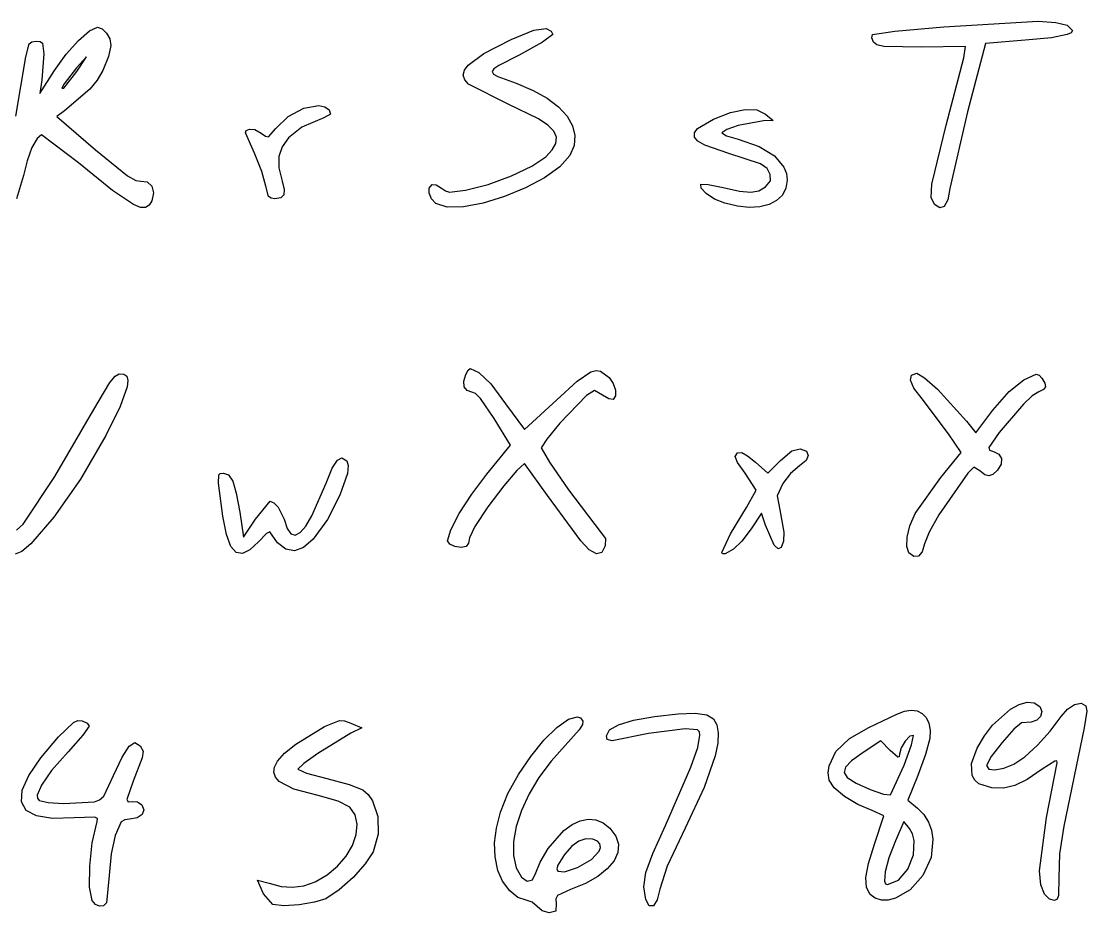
# Model space of a CAD drawing. Header units: metres. Extents: x -32.8 to -0.3, y -12.8 to 5.4.
# Drawn here: x -5.079 to -0.256, y -8.926 to -4.892 of the extents above; entities that cross this region are included whole.
import ezdxf

# ---------------------------------------------------------------- set-up
doc = ezdxf.new("R2010")
doc.units = ezdxf.units.M

msp = doc.modelspace()

# ---------------------------------------------------------------- linework, layer by layer
at = {"layer": '1', "color": 3}
for p, q in [((-4.77091, -4.935181), (-4.734695, -4.918802)), ((-4.734695, -4.918802), (-4.712657, -4.926137)), ((-1.124032, -4.937103), (-0.901779, -4.917266)), ((-0.901779, -4.917266), (-0.475346, -4.891888)), ((-0.475346, -4.891888), (-0.395877, -4.896973)), ((-0.395877, -4.896973), (-0.343864, -4.909726)), ((-0.343864, -4.909726), (-0.320095, -4.933312)), ((-4.820843, -4.97876), (-4.77091, -4.935181)), ((-4.712657, -4.926137), (-4.692972, -4.945272)), ((-4.692972, -4.945272), (-4.678825, -4.971897)), ((-2.861524, -4.974308), (-2.758622, -4.932017)), ((-2.758622, -4.932017), (-2.702717, -4.925145)), ((-2.672807, -4.951072), (-2.719736, -4.98557)), ((-2.702717, -4.925145), (-2.679453, -4.936395)), ((-2.679453, -4.936395), (-2.672807, -4.951072)), ((-1.228634, -4.966347), (-1.225465, -4.951606)), ((-1.22097, -4.986506), (-1.228634, -4.966347)), ((-1.225465, -4.951606), (-1.124032, -4.937103)), ((-0.414443, -4.966625), (-0.534383, -4.976997)), ((-0.343317, -4.952171), (-0.414443, -4.966625)), ((-0.325775, -4.943312), (-0.343317, -4.952171)), ((-0.320095, -4.933312), (-0.325775, -4.943312)), ((-5.058306, -5.052857), (-5.043097, -4.99404)), ((-5.043097, -4.99404), (-5.030964, -4.984498)), ((-5.030964, -4.984498), (-5.011933, -4.982302)), ((-5.011933, -4.982302), (-4.993102, -4.983975)), ((-4.993102, -4.983975), (-4.982544, -4.991467)), ((-4.982544, -4.991467), (-4.97708, -5.038746)), ((-4.87621, -5.041194), (-4.820843, -4.97876)), ((-4.673402, -5.001705), (-4.684202, -5.050607)), ((-4.678825, -4.971897), (-4.673402, -5.001705)), ((-2.98543, -5.038267), (-2.861524, -4.974308)), ((-2.719736, -4.98557), (-2.825281, -5.044473)), ((-1.20617, -4.999024), (-1.22097, -4.986506)), ((-1.173543, -5.005977), (-1.20617, -4.999024)), ((-1.004666, -5.008215), (-1.173543, -5.005977)), ((-0.80374, -5.005907), (-1.004666, -5.008215)), ((-0.812098, -5.057604), (-0.80374, -5.005907)), ((-0.714108, -4.991851), (-0.795691, -5.302118)), ((-0.534383, -4.976997), (-0.714108, -4.991851)), ((-5.103823, -5.321549), (-5.058306, -5.052857)), ((-4.97708, -5.038746), (-4.986565, -5.156983)), ((-4.928723, -5.114144), (-4.87621, -5.041194)), ((-4.784404, -5.052857), (-4.828664, -5.102246)), ((-4.827863, -5.119165), (-4.784404, -5.052857)), ((-4.684202, -5.050607), (-4.710167, -5.114039)), ((-3.056322, -5.090632), (-2.98543, -5.038267)), ((-2.825281, -5.044473), (-2.916355, -5.092265)), ((-0.891318, -5.362548), (-0.812098, -5.057604)), ((-4.828664, -5.102246), (-4.88571, -5.175291)), ((-3.073066, -5.113704), (-3.056322, -5.090632)), ((-2.93947, -5.107623), (-2.947884, -5.119737)), ((-2.916355, -5.092265), (-2.93947, -5.107623)), ((-4.99576, -5.218775), (-4.928723, -5.114144)), ((-4.986565, -5.156983), (-4.99576, -5.218775)), ((-4.886659, -5.194951), (-4.827863, -5.119165)), ((-4.735885, -5.158902), (-4.76838, -5.199116)), ((-4.710167, -5.114039), (-4.735885, -5.158902)), ((-3.077972, -5.135361), (-3.073066, -5.113704)), ((-3.07151, -5.1561), (-3.077972, -5.135361)), ((-3.054152, -5.176413), (-3.07151, -5.1561)), ((-2.947884, -5.119737), (-2.941785, -5.130442)), ((-2.941785, -5.130442), (-2.921359, -5.141574)), ((-2.921359, -5.141574), (-2.838268, -5.172462)), ((-4.88571, -5.175291), (-4.895055, -5.194764)), ((-4.895055, -5.194764), (-4.886659, -5.194951)), ((-4.76838, -5.199116), (-4.883704, -5.297282)), ((-2.874235, -5.266261), (-3.054152, -5.176413)), ((-2.838268, -5.172462), (-2.761881, -5.204499)), ((-2.761881, -5.204499), (-2.69772, -5.240319)), ((-2.69772, -5.240319), (-2.646252, -5.279297)), ((-4.883704, -5.297282), (-4.917618, -5.323321)), ((-3.871202, -5.32201), (-3.800377, -5.28555)), ((-3.800377, -5.28555), (-3.73257, -5.273619)), ((-3.73257, -5.273619), (-3.705435, -5.278819)), ((-3.705435, -5.278819), (-3.685818, -5.292512)), ((-3.685818, -5.292512), (-3.679294, -5.312278)), ((-2.737879, -5.333183), (-2.874235, -5.266261)), ((-2.646252, -5.279297), (-2.607939, -5.320807)), ((-1.945459, -5.334435), (-1.867644, -5.304226)), ((-1.867644, -5.304226), (-1.802154, -5.290387)), ((-1.802154, -5.290387), (-1.749427, -5.29296)), ((-1.749427, -5.29296), (-1.709904, -5.311986)), ((-0.795691, -5.302118), (-0.874569, -5.649183)), ((-4.917618, -5.323321), (-4.743239, -5.473384)), ((-3.927007, -5.376702), (-3.871202, -5.32201)), ((-3.708785, -5.328168), (-3.808917, -5.370332)), ((-3.679294, -5.312278), (-3.708785, -5.328168)), ((-2.695063, -5.362217), (-2.737879, -5.333183)), ((-2.607939, -5.320807), (-2.583247, -5.364222)), ((-2.017806, -5.377617), (-1.945459, -5.334435)), ((-1.718091, -5.341665), (-1.832898, -5.363703)), ((-1.674791, -5.341196), (-1.718091, -5.341665)), ((-1.709904, -5.311986), (-1.674791, -5.341196)), ((-4.063355, -5.39701), (-4.060639, -5.385544)), ((-4.022943, -5.488755), (-4.063355, -5.39701)), ((-4.060639, -5.385544), (-4.046358, -5.379711)), ((-4.046358, -5.379711), (-4.022277, -5.381902)), ((-4.022277, -5.381902), (-3.992839, -5.398091)), ((-3.992839, -5.398091), (-3.973143, -5.412401)), ((-3.959672, -5.414927), (-3.927007, -5.376702)), ((-3.808917, -5.370332), (-3.868627, -5.419291)), ((-2.66816, -5.389703), (-2.695063, -5.362217)), ((-2.656424, -5.416693), (-2.66816, -5.389703)), ((-2.583247, -5.364222), (-2.57264, -5.408916)), ((-2.031949, -5.397273), (-2.017806, -5.377617)), ((-2.031205, -5.416084), (-2.031949, -5.397273)), ((-1.885525, -5.381705), (-1.907624, -5.396458)), ((-1.907624, -5.396458), (-1.885862, -5.409583)), ((-1.832898, -5.363703), (-1.885525, -5.381705)), ((-0.956665, -5.62863), (-0.891318, -5.362548)), ((-5.00798, -5.421675), (-5.031279, -5.463763)), ((-4.9873, -5.405635), (-5.00798, -5.421675)), ((-4.820312, -5.532635), (-4.9873, -5.405635)), ((-3.973143, -5.412401), (-3.959672, -5.414927)), ((-3.868627, -5.419291), (-3.898583, -5.459401)), ((-2.675471, -5.473387), (-2.65911, -5.444237)), ((-2.65911, -5.444237), (-2.656424, -5.416693)), ((-2.57264, -5.408916), (-2.576583, -5.454263)), ((-2.015428, -5.434385), (-2.031205, -5.416084)), ((-1.984466, -5.452512), (-2.015428, -5.434385)), ((-1.885862, -5.409583), (-1.833541, -5.425837)), ((-1.833541, -5.425837), (-1.738814, -5.458029)), ((-5.031279, -5.463763), (-5.053156, -5.522854)), ((-4.743239, -5.473384), (-4.597871, -5.591445)), ((-3.989871, -5.571249), (-4.022943, -5.488755)), ((-3.898583, -5.459401), (-3.91313, -5.503648)), ((-2.704762, -5.505195), (-2.675471, -5.473387)), ((-2.576583, -5.454263), (-2.595541, -5.499637)), ((-1.876395, -5.489579), (-1.984466, -5.452512)), ((-1.73215, -5.537205), (-1.876395, -5.489579)), ((-1.738814, -5.458029), (-1.669082, -5.500459)), ((-5.053156, -5.522854), (-5.069574, -5.5899)), ((-4.66618, -5.657468), (-4.820312, -5.532635)), ((-3.91313, -5.503648), (-3.912693, -5.55491)), ((-2.767066, -5.547474), (-2.704762, -5.505195)), ((-2.595541, -5.499637), (-2.640282, -5.550337)), ((-1.702283, -5.558583), (-1.73215, -5.537205)), ((-1.669082, -5.500459), (-1.626017, -5.551736)), ((-5.069574, -5.5899), (-5.100532, -5.694701)), ((-4.597871, -5.591445), (-4.560756, -5.61274)), ((-3.971696, -5.638506), (-3.989871, -5.571249)), ((-3.912693, -5.55491), (-3.897699, -5.616066)), ((-2.965852, -5.630312), (-2.859841, -5.591573)), ((-2.859841, -5.591573), (-2.767066, -5.547474)), ((-2.640282, -5.550337), (-2.709943, -5.60002)), ((-1.688065, -5.584661), (-1.702283, -5.558583)), ((-1.687576, -5.614353), (-1.688065, -5.584661)), ((-1.626017, -5.551736), (-1.615007, -5.580259)), ((-1.615007, -5.580259), (-1.611291, -5.610473)), ((-4.560756, -5.61274), (-4.537624, -5.615608)), ((-4.537624, -5.615608), (-4.508832, -5.618128)), ((-4.508832, -5.618128), (-4.488729, -5.637705)), ((-4.488729, -5.637705), (-4.480719, -5.66827)), ((-3.959493, -5.684459), (-3.971696, -5.638506)), ((-3.897699, -5.616066), (-3.888508, -5.653216)), ((-3.231897, -5.647469), (-3.219068, -5.630863)), ((-3.219068, -5.630863), (-3.200363, -5.631656)), ((-3.200363, -5.631656), (-3.176456, -5.64658)), ((-3.067867, -5.656509), (-2.965852, -5.630312)), ((-2.709943, -5.60002), (-2.796509, -5.645824)), ((-2.001549, -5.64746), (-2.00212, -5.629483)), ((-2.00212, -5.629483), (-1.968988, -5.630018)), ((-1.968988, -5.630018), (-1.901705, -5.64368)), ((-1.73976, -5.658963), (-1.709839, -5.64112)), ((-1.709839, -5.64112), (-1.687576, -5.614353)), ((-1.611291, -5.610473), (-1.616995, -5.647695)), ((-0.959293, -5.689033), (-0.956665, -5.62863)), ((-4.570826, -5.721738), (-4.66618, -5.657468)), ((-4.480719, -5.66827), (-4.488203, -5.703753)), ((-3.948461, -5.692755), (-3.959493, -5.684459)), ((-3.90467, -5.69087), (-3.931543, -5.694913)), ((-3.890578, -5.677561), (-3.90467, -5.69087)), ((-3.888508, -5.653216), (-3.890578, -5.677561)), ((-3.232757, -5.670453), (-3.231897, -5.647469)), ((-3.222585, -5.695029), (-3.232757, -5.670453)), ((-3.176456, -5.64658), (-3.159261, -5.659225)), ((-3.159261, -5.659225), (-3.139698, -5.664704)), ((-3.139698, -5.664704), (-3.067867, -5.656509)), ((-2.891962, -5.684884), (-2.988286, -5.714337)), ((-2.796509, -5.645824), (-2.891962, -5.684884)), ((-1.978649, -5.671593), (-2.001549, -5.64746)), ((-1.940604, -5.696147), (-1.978649, -5.671593)), ((-1.901705, -5.64368), (-1.827747, -5.660137)), ((-1.827747, -5.660137), (-1.776414, -5.665266)), ((-1.776414, -5.665266), (-1.73976, -5.658963)), ((-1.633377, -5.67884), (-1.659342, -5.703502)), ((-1.616995, -5.647695), (-1.633377, -5.67884)), ((-0.944834, -5.720725), (-0.959293, -5.689033)), ((-0.874569, -5.649183), (-0.884874, -5.700424)), ((-4.539859, -5.733909), (-4.570826, -5.721738)), ((-4.517188, -5.734236), (-4.539859, -5.733909)), ((-4.50068, -5.723818), (-4.517188, -5.734236)), ((-4.488203, -5.703753), (-4.50068, -5.723818)), ((-3.931543, -5.694913), (-3.948461, -5.692755)), ((-3.202318, -5.716409), (-3.222585, -5.695029)), ((-3.151481, -5.732963), (-3.202318, -5.716409)), ((-3.077464, -5.731318), (-3.151481, -5.732963)), ((-2.988286, -5.714337), (-3.077464, -5.731318)), ((-1.894595, -5.715383), (-1.940604, -5.696147)), ((-1.837137, -5.729216), (-1.894595, -5.715383)), ((-1.783789, -5.734538), (-1.837137, -5.729216)), ((-1.735643, -5.731757), (-1.783789, -5.734538)), ((-1.693796, -5.721276), (-1.735643, -5.731757)), ((-1.659342, -5.703502), (-1.693796, -5.721276)), ((-0.92017, -5.736361), (-0.944834, -5.720725)), ((-0.900129, -5.729539), (-0.92017, -5.736361)), ((-0.884874, -5.700424), (-0.900129, -5.729539)), ((-3.056605, -6.47065), (-3.047058, -6.463012)), ((-3.047058, -6.463012), (-3.006976, -6.480838)), ((-4.678455, -6.526615), (-4.654628, -6.498271)), ((-4.654628, -6.498271), (-4.636245, -6.487917)), ((-4.636245, -6.487917), (-4.61506, -6.488722)), ((-4.61506, -6.488722), (-4.601916, -6.498584)), ((-4.601916, -6.498584), (-4.596885, -6.517838)), ((-3.075584, -6.521375), (-3.066542, -6.490521)), ((-3.066542, -6.490521), (-3.056605, -6.47065)), ((-3.006976, -6.480838), (-2.953648, -6.533019)), ((-2.561774, -6.519974), (-2.500327, -6.478425)), ((-2.500327, -6.478425), (-2.47712, -6.472241)), ((-2.47712, -6.472241), (-2.456759, -6.474854)), ((-2.456759, -6.474854), (-2.418084, -6.503683)), ((-2.418084, -6.503683), (-2.398898, -6.531405)), ((-1.053839, -6.515357), (-1.049309, -6.492841)), ((-1.049309, -6.492841), (-1.023865, -6.485135)), ((-1.023865, -6.485135), (-0.989417, -6.50518)), ((-0.989417, -6.50518), (-0.931543, -6.556584)), ((-0.540105, -6.514851), (-0.484145, -6.489056)), ((-0.484145, -6.489056), (-0.471153, -6.492817)), ((-0.471153, -6.492817), (-0.459137, -6.506784)), ((-0.459137, -6.506784), (-0.444817, -6.529688)), ((-4.750865, -6.649124), (-4.678455, -6.526615)), ((-4.600039, -6.546822), (-4.631191, -6.635323)), ((-4.596885, -6.517838), (-4.600039, -6.546822)), ((-3.07339, -6.546575), (-3.075584, -6.521375)), ((-3.060852, -6.563569), (-3.07339, -6.546575)), ((-2.953648, -6.533019), (-2.886592, -6.622718)), ((-2.65408, -6.605079), (-2.561774, -6.519974)), ((-2.398898, -6.531405), (-2.388792, -6.561075)), ((-1.037634, -6.551782), (-1.053839, -6.515357)), ((-1.000872, -6.601213), (-1.037634, -6.551782)), ((-0.931543, -6.556584), (-0.799862, -6.701079)), ((-0.606181, -6.567071), (-0.540105, -6.514851)), ((-0.450634, -6.558126), (-0.471818, -6.568784)), ((-0.441808, -6.545948), (-0.450634, -6.558126)), ((-0.444817, -6.529688), (-0.441808, -6.545948)), ((-3.038862, -6.569802), (-3.060852, -6.563569)), ((-3.022531, -6.576952), (-3.038862, -6.569802)), ((-3.000748, -6.598881), (-3.022531, -6.576952)), ((-2.938431, -6.689937), (-3.000748, -6.598881)), ((-2.800996, -6.739135), (-2.65408, -6.605079)), ((-2.520539, -6.585711), (-2.640561, -6.711415)), ((-2.483256, -6.563395), (-2.520539, -6.585711)), ((-2.447641, -6.583957), (-2.483256, -6.563395)), ((-2.419028, -6.601325), (-2.447641, -6.583957)), ((-2.399854, -6.604054), (-2.419028, -6.601325)), ((-2.388775, -6.587142), (-2.399854, -6.604054)), ((-2.388792, -6.561075), (-2.388775, -6.587142)), ((-0.881091, -6.759381), (-1.000872, -6.601213)), ((-0.679786, -6.651872), (-0.606181, -6.567071)), ((-0.502805, -6.587689), (-0.542374, -6.623999)), ((-0.471818, -6.568784), (-0.502805, -6.587689)), ((-4.927786, -6.952829), (-4.750865, -6.649124)), ((-4.631191, -6.635323), (-4.695948, -6.766778)), ((-2.886592, -6.622718), (-2.800996, -6.739135)), ((-0.757568, -6.754746), (-0.679786, -6.651872)), ((-0.542374, -6.623999), (-0.651379, -6.753056)), ((-2.864758, -6.810073), (-2.938431, -6.689937)), ((-0.799862, -6.701079), (-0.757568, -6.754746)), ((-2.640561, -6.711415), (-2.700426, -6.783571)), ((-4.695948, -6.766778), (-4.811608, -6.964105)), ((-2.700426, -6.783571), (-2.726068, -6.8226)), ((-0.824155, -6.843127), (-0.881091, -6.759381)), ((-0.651379, -6.753056), (-0.699357, -6.821468)), ((-2.971015, -6.940838), (-2.864758, -6.810073)), ((-2.726068, -6.8226), (-2.688037, -6.887232)), ((-1.847132, -6.861046), (-1.835959, -6.845308)), ((-1.835959, -6.845308), (-1.817332, -6.844189)), ((-1.817332, -6.844189), (-1.790602, -6.857868)), ((-1.641848, -6.879261), (-1.590301, -6.836462)), ((-1.590301, -6.836462), (-1.552063, -6.826269)), ((-1.552063, -6.826269), (-1.524629, -6.837141)), ((-1.524629, -6.837141), (-1.516127, -6.856446)), ((-0.91551, -6.956275), (-0.824155, -6.843127)), ((-0.699357, -6.821468), (-0.696189, -6.832494)), ((-0.696189, -6.832494), (-0.678141, -6.838342)), ((-0.678141, -6.838342), (-0.653076, -6.850851)), ((-3.670927, -6.914473), (-3.648134, -6.877561)), ((-3.648134, -6.877561), (-3.627341, -6.86798)), ((-3.627341, -6.86798), (-3.604951, -6.881897)), ((-3.604951, -6.881897), (-3.598586, -6.902796)), ((-2.800319, -6.892909), (-2.834927, -6.925383)), ((-2.697469, -7.038272), (-2.800319, -6.892909)), ((-2.688037, -6.887232), (-2.602002, -7.01236)), ((-1.835927, -6.88949), (-1.847132, -6.861046)), ((-1.802289, -6.937775), (-1.835927, -6.88949)), ((-1.790602, -6.857868), (-1.755117, -6.886527)), ((-1.755117, -6.886527), (-1.699427, -6.93684)), ((-1.699427, -6.93684), (-1.641848, -6.879261)), ((-1.526386, -6.880015), (-1.555234, -6.903675)), ((-1.516127, -6.856446), (-1.526386, -6.880015)), ((-0.643179, -6.896726), (-0.659741, -6.923629)), ((-0.653076, -6.850851), (-0.64119, -6.87139)), ((-0.64119, -6.87139), (-0.643179, -6.896726)), ((-4.18566, -6.982552), (-4.185513, -6.945282)), ((-4.185513, -6.945282), (-4.17801, -6.938479)), ((-4.17801, -6.938479), (-4.164212, -6.93669)), ((-4.164212, -6.93669), (-4.140395, -6.944958)), ((-4.140395, -6.944958), (-4.121676, -6.973437)), ((-3.699313, -6.982552), (-3.670927, -6.914473)), ((-3.602905, -6.938299), (-3.636763, -7.037255)), ((-3.598586, -6.902796), (-3.602905, -6.938299)), ((-3.039342, -7.03159), (-2.971015, -6.940838)), ((-2.834927, -6.925383), (-2.89513, -6.993692)), ((-1.752599, -7.014302), (-1.802289, -6.937775)), ((-1.596032, -6.937893), (-1.631907, -6.983707)), ((-1.555234, -6.903675), (-1.596032, -6.937893)), ((-0.794095, -6.937054), (-0.92428, -7.124878)), ((-0.766845, -6.910584), (-0.794095, -6.937054)), ((-0.739899, -6.92647), (-0.766845, -6.910584)), ((-0.717096, -6.943894), (-0.739899, -6.92647)), ((-0.69826, -6.949304), (-0.717096, -6.943894)), ((-0.680204, -6.942586), (-0.69826, -6.949304)), ((-0.659741, -6.923629), (-0.680204, -6.942586)), ((-5.070664, -7.16715), (-4.927786, -6.952829)), ((-4.811608, -6.964105), (-4.931443, -7.136025)), ((-4.166412, -7.131621), (-4.18566, -6.982552)), ((-4.121676, -6.973437), (-4.105746, -7.02764)), ((-3.763461, -7.12982), (-3.699313, -6.982552)), ((-2.89513, -6.993692), (-2.966332, -7.088743)), ((-1.631907, -6.983707), (-1.656622, -7.039334)), ((-1.032733, -7.12013), (-0.91551, -6.956275)), ((-4.105746, -7.02764), (-4.090294, -7.113079)), ((-3.636763, -7.037255), (-3.692857, -7.14705)), ((-3.096028, -7.119388), (-3.039342, -7.03159)), ((-2.54651, -7.243607), (-2.697469, -7.038272)), ((-2.602002, -7.01236), (-2.454275, -7.206384)), ((-1.795554, -7.091913), (-1.752599, -7.014302)), ((-1.656622, -7.039334), (-1.64484, -7.102367)), ((-4.018305, -7.144829), (-3.952745, -7.06369)), ((-3.952745, -7.06369), (-3.935204, -7.071183)), ((-3.935204, -7.071183), (-3.91615, -7.090513)), ((-3.91615, -7.090513), (-3.888311, -7.145816)), ((-2.966332, -7.088743), (-3.025755, -7.178339)), ((-4.931443, -7.136025), (-5.036297, -7.257521)), ((-4.150573, -7.21461), (-4.166412, -7.131621)), ((-4.090294, -7.113079), (-4.072759, -7.225968)), ((-3.791387, -7.176907), (-3.763461, -7.12982)), ((-3.134769, -7.193537), (-3.096028, -7.119388)), ((-1.867493, -7.211952), (-1.795554, -7.091913)), ((-1.727128, -7.117834), (-1.774732, -7.188522)), ((-1.70997, -7.171901), (-1.727128, -7.117834)), ((-1.64484, -7.102367), (-1.626423, -7.204829)), ((-1.055833, -7.174937), (-1.032733, -7.12013)), ((-0.92428, -7.124878), (-0.968829, -7.204319)), ((-5.100612, -7.195255), (-5.070664, -7.16715)), ((-4.072759, -7.225968), (-4.018305, -7.144829)), ((-3.888311, -7.145816), (-3.874723, -7.18766)), ((-3.816507, -7.206262), (-3.791387, -7.176907)), ((-3.692857, -7.14705), (-3.757522, -7.235969)), ((-3.025755, -7.178339), (-3.050624, -7.230285)), ((-1.669934, -7.262734), (-1.70997, -7.171901)), ((-1.068681, -7.226253), (-1.055833, -7.174937)), ((-4.13083, -7.269205), (-4.150573, -7.21461)), ((-3.968725, -7.210753), (-4.004766, -7.247094)), ((-3.953735, -7.2027), (-3.968725, -7.210753)), ((-3.919131, -7.25213), (-3.953735, -7.2027)), ((-3.874723, -7.18766), (-3.858206, -7.211665)), ((-3.858206, -7.211665), (-3.83879, -7.217856)), ((-3.83879, -7.217856), (-3.816507, -7.206262)), ((-3.149264, -7.243338), (-3.134769, -7.193537)), ((-3.050624, -7.230285), (-3.055005, -7.253682)), ((-2.454275, -7.206384), (-2.434001, -7.232303)), ((-2.434001, -7.232303), (-2.435042, -7.266357)), ((-1.907624, -7.296055), (-1.867493, -7.211952)), ((-1.774732, -7.188522), (-1.817657, -7.244963)), ((-1.626423, -7.204829), (-1.628465, -7.245168)), ((-1.070453, -7.268796), (-1.068681, -7.226253)), ((-0.968829, -7.204319), (-0.989208, -7.25694)), ((-5.036297, -7.257521), (-5.07712, -7.291544)), ((-4.105842, -7.295511), (-4.13083, -7.269205)), ((-4.004766, -7.247094), (-4.044664, -7.284781)), ((-3.881455, -7.281564), (-3.919131, -7.25213)), ((-3.842741, -7.28876), (-3.881455, -7.281564)), ((-3.80182, -7.2736), (-3.842741, -7.28876)), ((-3.757522, -7.235969), (-3.80182, -7.2736)), ((-3.139335, -7.257738), (-3.149264, -7.243338)), ((-3.115688, -7.268721), (-3.139335, -7.257738)), ((-3.087898, -7.273378), (-3.115688, -7.268721)), ((-3.065537, -7.268797), (-3.087898, -7.273378)), ((-3.055005, -7.253682), (-3.065537, -7.268797)), ((-2.507563, -7.28419), (-2.54651, -7.243607)), ((-2.435042, -7.266357), (-2.450476, -7.295841)), ((-1.854009, -7.281395), (-1.892853, -7.302295)), ((-1.817657, -7.244963), (-1.854009, -7.281395)), ((-1.652109, -7.279492), (-1.669934, -7.262734)), ((-1.638184, -7.27369), (-1.652109, -7.279492)), ((-1.628465, -7.245168), (-1.638184, -7.27369)), ((-1.060327, -7.297284), (-1.070453, -7.268796)), ((-0.989208, -7.25694), (-1.000119, -7.292831)), ((-5.07712, -7.291544), (-5.107013, -7.303579)), ((-4.077738, -7.300811), (-4.105842, -7.295511)), ((-4.044664, -7.284781), (-4.077738, -7.300811)), ((-2.475101, -7.301693), (-2.507563, -7.28419)), ((-2.450476, -7.295841), (-2.475101, -7.301693)), ((-1.90376, -7.302708), (-1.907624, -7.296055)), ((-1.892853, -7.302295), (-1.90376, -7.302708)), ((-1.037974, -7.314305), (-1.060327, -7.297284)), ((-1.01714, -7.312387), (-1.037974, -7.314305)), ((-1.000119, -7.292831), (-1.01714, -7.312387)), ((-0.681569, -8.078108), (-0.600718, -8.005374)), ((-0.600718, -8.005374), (-0.560986, -7.983653)), ((-0.560986, -7.983653), (-0.524367, -7.973461)), ((-0.524367, -7.973461), (-0.49285, -7.976121)), ((-0.49285, -7.976121), (-0.468422, -7.992957)), ((-0.468422, -7.992957), (-0.459085, -8.015473)), ((-0.371077, -8.038692), (-0.341732, -8.004769)), ((-0.341732, -8.004769), (-0.310288, -7.984066)), ((-0.310288, -7.984066), (-0.281299, -7.978558)), ((-0.281299, -7.978558), (-0.259317, -7.99022)), ((-0.259317, -7.99022), (-0.255556, -8.014373)), ((-2.654231, -8.088159), (-2.602185, -8.050752)), ((-2.602185, -8.050752), (-2.561499, -8.039323)), ((-2.561499, -8.039323), (-2.546981, -8.045081)), ((-2.546981, -8.045081), (-2.537181, -8.05941)), ((-2.374785, -8.075374), (-2.3068, -8.05518)), ((-2.3068, -8.05518), (-2.212431, -8.038447)), ((-2.212431, -8.038447), (-2.105259, -8.026188)), ((-2.105259, -8.026188), (-2.027515, -8.023768)), ((-2.027515, -8.023768), (-1.975393, -8.031339)), ((-1.975393, -8.031339), (-1.945089, -8.049052)), ((-1.945089, -8.049052), (-1.929827, -8.075916)), ((-1.242281, -8.088229), (-1.115225, -8.028518)), ((-1.115225, -8.028518), (-1.081107, -8.014762)), ((-1.081107, -8.014762), (-1.050062, -8.00983)), ((-1.050062, -8.00983), (-1.022766, -8.013225)), ((-1.022766, -8.013225), (-0.999898, -8.024451)), ((-0.999898, -8.024451), (-0.982135, -8.043011)), ((-0.982135, -8.043011), (-0.970154, -8.068409)), ((-0.464017, -8.038012), (-0.480621, -8.055727)), ((-0.459085, -8.015473), (-0.464017, -8.038012)), ((-0.421003, -8.104649), (-0.371077, -8.038692)), ((-0.255556, -8.014373), (-0.266429, -8.089085)), ((-4.910921, -8.130637), (-4.843444, -8.065112)), ((-4.843444, -8.065112), (-4.822532, -8.055744)), ((-4.822532, -8.055744), (-4.803615, -8.057504)), ((-4.803615, -8.057504), (-4.781414, -8.068855)), ((-4.77218, -8.082134), (-4.800188, -8.122473)), ((-4.781414, -8.068855), (-4.77218, -8.082134)), ((-3.836818, -8.16331), (-3.70649, -8.083892)), ((-3.70649, -8.083892), (-3.638917, -8.057099)), ((-3.638917, -8.057099), (-3.61529, -8.058743)), ((-3.61529, -8.058743), (-3.586545, -8.068931)), ((-3.537457, -8.089108), (-3.586846, -8.114376)), ((-3.586545, -8.068931), (-3.537457, -8.089108)), ((-2.712625, -8.146006), (-2.654231, -8.088159)), ((-2.552797, -8.098093), (-2.61681, -8.170199)), ((-2.538958, -8.074599), (-2.552797, -8.098093)), ((-2.537181, -8.05941), (-2.538958, -8.074599)), ((-2.429735, -8.125402), (-2.41592, -8.098844)), ((-2.41592, -8.098844), (-2.374785, -8.075374)), ((-2.07343, -8.094047), (-2.239235, -8.11595)), ((-2.018148, -8.098868), (-2.07343, -8.094047)), ((-2.008712, -8.107524), (-2.018148, -8.098868)), ((-1.929827, -8.075916), (-1.923538, -8.112836)), ((-1.329978, -8.138573), (-1.242281, -8.088229)), ((-0.970154, -8.068409), (-0.964632, -8.100147)), ((-0.964632, -8.100147), (-0.966248, -8.137729)), ((-0.718711, -8.126475), (-0.681569, -8.078108)), ((-0.584757, -8.095121), (-0.63841, -8.155471)), ((-0.550028, -8.067296), (-0.584757, -8.095121)), ((-0.506305, -8.063768), (-0.550028, -8.067296)), ((-0.480621, -8.055727), (-0.506305, -8.063768)), ((-0.266429, -8.089085), (-0.358426, -8.535052)), ((-4.990994, -8.225211), (-4.910921, -8.130637)), ((-4.800188, -8.122473), (-4.867527, -8.198884)), ((-3.586846, -8.114376), (-3.735999, -8.205798)), ((-2.772359, -8.218754), (-2.712625, -8.146006)), ((-2.426309, -8.143105), (-2.429735, -8.125402)), ((-2.404724, -8.147992), (-2.426309, -8.143105)), ((-2.239235, -8.11595), (-2.404724, -8.147992)), ((-2.016831, -8.178453), (-2.006402, -8.122469)), ((-2.006402, -8.122469), (-2.008712, -8.107524)), ((-1.923538, -8.112836), (-1.926213, -8.159781)), ((-1.390646, -8.197176), (-1.329978, -8.138573)), ((-1.188275, -8.148948), (-1.267028, -8.201221)), ((-1.145783, -8.192417), (-1.188275, -8.148948)), ((-1.076763, -8.149527), (-1.095318, -8.180292)), ((-1.05567, -8.127214), (-1.076763, -8.149527)), ((-1.040083, -8.124122), (-1.05567, -8.127214)), ((-1.048704, -8.167277), (-1.040083, -8.124122)), ((-0.966248, -8.137729), (-0.985111, -8.210806)), ((-0.751014, -8.181076), (-0.718711, -8.126475)), ((-0.478694, -8.167998), (-0.421003, -8.104649)), ((-4.867527, -8.198884), (-4.941794, -8.283478)), ((-4.62191, -8.221719), (-4.59017, -8.172711)), ((-4.59017, -8.172711), (-4.564498, -8.156199)), ((-4.564498, -8.156199), (-4.541554, -8.171221)), ((-4.541554, -8.171221), (-4.527241, -8.195614)), ((-4.527241, -8.195614), (-4.531383, -8.224807)), ((-3.886862, -8.204505), (-3.836818, -8.16331)), ((-2.61681, -8.170199), (-2.680518, -8.240716)), ((-2.047254, -8.267598), (-2.016831, -8.178453)), ((-1.926213, -8.159781), (-1.937844, -8.216719)), ((-1.422039, -8.261051), (-1.390646, -8.197176)), ((-1.110934, -8.223184), (-1.145783, -8.192417)), ((-1.095318, -8.180292), (-1.103291, -8.20874)), ((-1.08234, -8.258178), (-1.048704, -8.167277)), ((-0.776828, -8.251674), (-0.751014, -8.181076)), ((-0.63841, -8.155471), (-0.687688, -8.220064)), ((-0.536035, -8.220563), (-0.478694, -8.167998)), ((-5.045659, -8.305732), (-4.990994, -8.225211)), ((-4.661286, -8.306119), (-4.62191, -8.221719)), ((-4.531383, -8.224807), (-4.573185, -8.330685)), ((-3.932161, -8.267049), (-3.919119, -8.240997)), ((-3.919119, -8.240997), (-3.886862, -8.204505)), ((-3.735999, -8.205798), (-3.800206, -8.251775)), ((-2.828422, -8.300865), (-2.772359, -8.218754)), ((-2.680518, -8.240716), (-2.735268, -8.314225)), ((-1.937844, -8.216719), (-1.987942, -8.360441)), ((-1.319886, -8.23925), (-1.348118, -8.268248)), ((-1.267028, -8.201221), (-1.319886, -8.23925)), ((-1.104829, -8.221184), (-1.110934, -8.223184)), ((-1.103291, -8.20874), (-1.104829, -8.221184)), ((-0.985111, -8.210806), (-1.019642, -8.305835)), ((-0.687688, -8.220064), (-0.709292, -8.260618)), ((-0.58491, -8.254165), (-0.536035, -8.220563)), ((-0.400501, -8.239815), (-0.457378, -8.277276)), ((-0.437972, -8.495689), (-0.389892, -8.247757)), ((-0.390092, -8.238408), (-0.400501, -8.239815)), ((-0.389892, -8.247757), (-0.390092, -8.238408)), ((-4.941794, -8.283478), (-4.988413, -8.348528)), ((-3.935393, -8.290794), (-3.932161, -8.267049)), ((-3.92858, -8.31243), (-3.935393, -8.290794)), ((-3.800206, -8.251775), (-3.826735, -8.277066)), ((-3.826735, -8.277066), (-3.788477, -8.294182)), ((-3.788477, -8.294182), (-3.696494, -8.318816)), ((-2.16289, -8.531793), (-2.047254, -8.267598)), ((-1.426054, -8.29403), (-1.422039, -8.261051)), ((-1.421908, -8.327207), (-1.426054, -8.29403)), ((-1.348118, -8.268248), (-1.354172, -8.291977)), ((-1.354172, -8.291977), (-1.340494, -8.314201)), ((-1.143235, -8.392945), (-1.08234, -8.258178)), ((-0.774164, -8.305699), (-0.776828, -8.251674)), ((-0.709292, -8.260618), (-0.698751, -8.276374)), ((-0.698751, -8.276374), (-0.670817, -8.280359)), ((-0.670817, -8.280359), (-0.631025, -8.27286)), ((-0.631025, -8.27286), (-0.58491, -8.254165)), ((-0.457378, -8.277276), (-0.524675, -8.322822)), ((-5.074905, -8.372265), (-5.045659, -8.305732)), ((-4.705593, -8.398376), (-4.661286, -8.306119)), ((-4.573185, -8.330685), (-4.601007, -8.414265)), ((-3.911487, -8.332156), (-3.92858, -8.31243)), ((-3.84552, -8.366672), (-3.911487, -8.332156)), ((-3.696494, -8.318816), (-3.594754, -8.346388)), ((-2.875805, -8.3868), (-2.828422, -8.300865)), ((-2.735268, -8.314225), (-2.780389, -8.389048)), ((-1.398902, -8.362005), (-1.421908, -8.327207)), ((-1.340494, -8.314201), (-1.299435, -8.340113)), ((-1.299435, -8.340113), (-1.235696, -8.368731)), ((-1.019642, -8.305835), (-1.065332, -8.416498)), ((-0.762229, -8.326293), (-0.774164, -8.305699)), ((-0.743264, -8.342499), (-0.762229, -8.326293)), ((-0.684369, -8.361421), (-0.743264, -8.342499)), ((-0.524675, -8.322822), (-0.581031, -8.35058)), ((-5.078718, -8.424875), (-5.074905, -8.372265)), ((-4.988413, -8.348528), (-5.007189, -8.393704)), ((-3.735609, -8.39593), (-3.84552, -8.366672)), ((-3.594754, -8.346388), (-3.533037, -8.370567)), ((-3.533037, -8.370567), (-3.508688, -8.391849)), ((-3.508688, -8.391849), (-3.489171, -8.419807)), ((-2.909498, -8.47102), (-2.875805, -8.3868)), ((-2.780389, -8.389048), (-2.81521, -8.463503)), ((-1.987942, -8.360441), (-2.073763, -8.543747)), ((-1.351899, -8.401058), (-1.398902, -8.362005)), ((-1.235696, -8.368731), (-1.175041, -8.38977)), ((-1.175041, -8.38977), (-1.143235, -8.392945)), ((-0.632308, -8.362722), (-0.684369, -8.361421)), ((-0.581031, -8.35058), (-0.632308, -8.362722)), ((-5.057086, -8.463627), (-5.078718, -8.424875)), ((-5.007189, -8.393704), (-5.006075, -8.408735)), ((-5.006075, -8.408735), (-4.997926, -8.418675)), ((-4.997926, -8.418675), (-4.958053, -8.427628)), ((-4.958053, -8.427628), (-4.888432, -8.431833)), ((-4.888432, -8.431833), (-4.747959, -8.424096)), ((-4.747959, -8.424096), (-4.724463, -8.416074)), ((-4.724463, -8.416074), (-4.705593, -8.398376)), ((-4.601007, -8.414265), (-4.595418, -8.425084)), ((-4.595418, -8.425084), (-4.577166, -8.423111)), ((-4.577166, -8.423111), (-4.55363, -8.424874)), ((-4.55363, -8.424874), (-4.533105, -8.438543)), ((-4.533105, -8.438543), (-4.523798, -8.461567)), ((-3.644253, -8.420876), (-3.735609, -8.39593)), ((-3.590971, -8.449333), (-3.644253, -8.420876)), ((-3.489171, -8.419807), (-3.465547, -8.490285)), ((-1.291114, -8.437237), (-1.351899, -8.401058)), ((-1.226763, -8.463412), (-1.291114, -8.437237)), ((-1.065332, -8.416498), (-1.021753, -8.453167)), ((-5.009996, -8.488586), (-5.057086, -8.463627)), ((-4.937435, -8.499818), (-5.009996, -8.488586)), ((-4.532076, -8.482293), (-4.554925, -8.497265)), ((-4.523798, -8.461567), (-4.532076, -8.482293)), ((-3.567112, -8.483792), (-3.590971, -8.449333)), ((-3.558186, -8.525769), (-3.567112, -8.483792)), ((-2.928032, -8.54392), (-2.909498, -8.47102)), ((-2.81521, -8.463503), (-2.83906, -8.535913)), ((-1.174035, -8.487619), (-1.226763, -8.463412)), ((-1.21618, -8.615913), (-1.174035, -8.487619)), ((-1.021753, -8.453167), (-0.993647, -8.482304)), ((-0.993647, -8.482304), (-0.972524, -8.515944)), ((-4.83939, -8.497388), (-4.937435, -8.499818)), ((-4.746151, -8.493389), (-4.83939, -8.497388)), ((-4.757542, -8.609825), (-4.735579, -8.513186)), ((-4.734252, -8.499747), (-4.746151, -8.493389)), ((-4.735579, -8.513186), (-4.734252, -8.499747)), ((-4.626447, -8.515446), (-4.654239, -8.577107)), ((-4.611058, -8.505367), (-4.626447, -8.515446)), ((-4.589329, -8.503024), (-4.611058, -8.505367)), ((-4.554925, -8.497265), (-4.589329, -8.503024)), ((-3.562952, -8.572614), (-3.558186, -8.525769)), ((-3.465547, -8.490285), (-3.463987, -8.571059)), ((-2.83906, -8.535913), (-2.851269, -8.604597)), ((-2.622213, -8.553832), (-2.58551, -8.526996)), ((-2.58551, -8.526996), (-2.548959, -8.510032)), ((-2.548959, -8.510032), (-2.513075, -8.503109)), ((-2.513075, -8.503109), (-2.478369, -8.506395)), ((-2.478369, -8.506395), (-2.445352, -8.52006)), ((-2.445352, -8.52006), (-2.414539, -8.544272)), ((-2.220023, -8.657727), (-2.16289, -8.531793)), ((-1.083915, -8.513502), (-1.121796, -8.600849)), ((-1.058325, -8.545104), (-1.083915, -8.513502)), ((-0.972524, -8.515944), (-0.958462, -8.553126)), ((-0.469403, -8.737463), (-0.437972, -8.495689)), ((-0.358426, -8.535052), (-0.378134, -8.65967)), ((-4.654239, -8.577107), (-4.672931, -8.660335)), ((-3.580172, -8.621676), (-3.562952, -8.572614)), ((-3.463987, -8.571059), (-3.486311, -8.65119)), ((-2.936252, -8.610571), (-2.928032, -8.54392)), ((-2.694034, -8.636444), (-2.622213, -8.553832)), ((-2.414539, -8.544272), (-2.38764, -8.579887)), ((-2.38764, -8.579887), (-2.375867, -8.616895)), ((-2.073763, -8.543747), (-2.155208, -8.716344)), ((-1.044369, -8.569566), (-1.058325, -8.545104)), ((-1.036943, -8.598926), (-1.044369, -8.569566)), ((-0.958462, -8.553126), (-0.95154, -8.592891)), ((-4.76943, -8.716307), (-4.757542, -8.609825)), ((-3.608607, -8.670303), (-3.580172, -8.621676)), ((-2.934274, -8.673377), (-2.936252, -8.610571)), ((-2.851269, -8.604597), (-2.851164, -8.667875)), ((-2.586811, -8.625987), (-2.619662, -8.663295)), ((-2.555201, -8.602314), (-2.586811, -8.625987)), ((-2.523887, -8.591762), (-2.555201, -8.602314)), ((-2.491921, -8.593815), (-2.523887, -8.591762)), ((-2.470923, -8.602529), (-2.491921, -8.593815)), ((-2.45933, -8.615094), (-2.470923, -8.602529)), ((-2.462431, -8.648194), (-2.456659, -8.630614)), ((-2.456659, -8.630614), (-2.45933, -8.615094)), ((-2.375867, -8.616895), (-2.378682, -8.654459)), ((-1.244005, -8.704037), (-1.21618, -8.615913)), ((-1.121796, -8.600849), (-1.151553, -8.678496)), ((-1.040161, -8.66525), (-1.036943, -8.598926)), ((-0.95154, -8.592891), (-0.959428, -8.676331)), ((-4.672931, -8.660335), (-4.68109, -8.757845)), ((-3.647018, -8.715844), (-3.608607, -8.670303)), ((-3.486311, -8.65119), (-3.521697, -8.705582)), ((-2.922215, -8.734745), (-2.934274, -8.673377)), ((-2.851164, -8.667875), (-2.838075, -8.724068)), ((-2.730257, -8.69741), (-2.694034, -8.636444)), ((-2.619662, -8.663295), (-2.650229, -8.711993)), ((-2.497379, -8.685953), (-2.462431, -8.648194)), ((-2.378682, -8.654459), (-2.395547, -8.691745)), ((-2.250966, -8.744814), (-2.220023, -8.657727)), ((-1.151553, -8.678496), (-1.168181, -8.741552)), ((-1.064947, -8.729894), (-1.040161, -8.66525)), ((-0.959428, -8.676331), (-0.996815, -8.758584)), ((-0.378134, -8.65967), (-0.382282, -8.767502)), ((-4.769891, -8.810642), (-4.76943, -8.716307)), ((-3.694165, -8.755649), (-3.647018, -8.715844)), ((-3.521697, -8.705582), (-3.576903, -8.7667)), ((-2.838075, -8.724068), (-2.814726, -8.765693)), ((-2.74993, -8.745805), (-2.730257, -8.69741)), ((-2.650229, -8.711993), (-2.654124, -8.727825)), ((-2.654124, -8.727825), (-2.650447, -8.737958)), ((-2.620438, -8.74107), (-2.560326, -8.721208)), ((-2.560326, -8.721208), (-2.497379, -8.685953)), ((-2.425924, -8.727915), (-2.469277, -8.762134)), ((-2.395547, -8.691745), (-2.425924, -8.727915)), ((-2.155208, -8.716344), (-2.187982, -8.820336)), ((-1.256109, -8.767431), (-1.244005, -8.704037)), ((-1.10827, -8.778679), (-1.064947, -8.729894)), ((-4.68109, -8.757845), (-4.692896, -8.881318)), ((-3.748811, -8.787065), (-3.694165, -8.755649)), ((-3.576903, -8.7667), (-3.640336, -8.823067)), ((-2.900657, -8.784177), (-2.922215, -8.734745)), ((-2.814726, -8.765693), (-2.788528, -8.784109)), ((-2.788528, -8.784109), (-2.765068, -8.777939)), ((-2.765068, -8.777939), (-2.74993, -8.745805)), ((-2.650447, -8.737958), (-2.620438, -8.74107)), ((-2.469277, -8.762134), (-2.525067, -8.793566)), ((-2.259981, -8.809209), (-2.250966, -8.744814)), ((-1.252994, -8.812114), (-1.256109, -8.767431)), ((-1.168181, -8.741552), (-1.170573, -8.783884)), ((-1.157623, -8.799357), (-1.10827, -8.778679)), ((-0.996815, -8.758584), (-1.054805, -8.82261)), ((-0.463254, -8.799686), (-0.469403, -8.737463)), ((-0.382282, -8.767502), (-0.382861, -8.848529)), ((-4.757572, -8.87084), (-4.769891, -8.810642)), ((-3.982121, -8.841015), (-4.01018, -8.779375)), ((-4.01018, -8.779375), (-3.957263, -8.793345)), ((-3.957263, -8.793345), (-3.903187, -8.807663)), ((-3.903187, -8.807663), (-3.850631, -8.811395)), ((-3.850631, -8.811395), (-3.799278, -8.804532)), ((-3.799278, -8.804532), (-3.748811, -8.787065)), ((-3.640336, -8.823067), (-3.700407, -8.863205)), ((-2.86802, -8.827495), (-2.900657, -8.784177)), ((-2.592756, -8.821375), (-2.652218, -8.848645)), ((-2.525067, -8.793566), (-2.592756, -8.821375)), ((-2.251329, -8.867068), (-2.259981, -8.809209)), ((-2.187982, -8.820336), (-2.199823, -8.868746)), ((-1.235159, -8.844107), (-1.252994, -8.812114)), ((-1.170573, -8.783884), (-1.166085, -8.795361)), ((-1.166085, -8.795361), (-1.157623, -8.799357)), ((-1.054805, -8.82261), (-1.121308, -8.860879)), ((-0.446893, -8.843133), (-0.463254, -8.799686)), ((-4.742758, -8.888984), (-4.757572, -8.87084)), ((-3.940817, -8.889689), (-3.982121, -8.841015)), ((-3.700407, -8.863205), (-3.751075, -8.879339)), ((-2.830439, -8.85823), (-2.86802, -8.827495)), ((-2.794048, -8.869913), (-2.830439, -8.85823)), ((-2.765587, -8.878203), (-2.794048, -8.869913)), ((-2.652218, -8.848645), (-2.659517, -8.863838)), ((-2.659517, -8.863838), (-2.658182, -8.886347)), ((-2.236163, -8.895555), (-2.251329, -8.867068)), ((-2.199823, -8.868746), (-2.217438, -8.894967)), ((-1.212583, -8.861217), (-1.235159, -8.844107)), ((-1.185151, -8.869381), (-1.212583, -8.861217)), ((-1.154261, -8.869102), (-1.185151, -8.869381)), ((-1.121308, -8.860879), (-1.154261, -8.869102)), ((-0.424136, -8.864453), (-0.446893, -8.843133)), ((-0.401032, -8.870583), (-0.424136, -8.864453)), ((-0.389293, -8.864428), (-0.401032, -8.870583)), ((-0.382861, -8.848529), (-0.389293, -8.864428)), ((-4.72498, -8.897112), (-4.742758, -8.888984)), ((-4.707329, -8.894724), (-4.72498, -8.897112)), ((-4.692896, -8.881318), (-4.707329, -8.894724)), ((-3.890703, -8.894721), (-3.940817, -8.889689)), ((-3.820982, -8.890558), (-3.890703, -8.894721)), ((-3.751075, -8.879339), (-3.820982, -8.890558)), ((-2.743454, -8.898135), (-2.765587, -8.878203)), ((-2.720454, -8.918429), (-2.743454, -8.898135)), ((-2.68907, -8.926357), (-2.720454, -8.918429)), ((-2.65956, -8.919553), (-2.68907, -8.926357)), ((-2.658182, -8.886347), (-2.65956, -8.919553)), ((-2.217438, -8.894967), (-2.236163, -8.895555))]:
    msp.add_line(p, q, dxfattribs=at)

doc.saveas('drawing.dxf')
